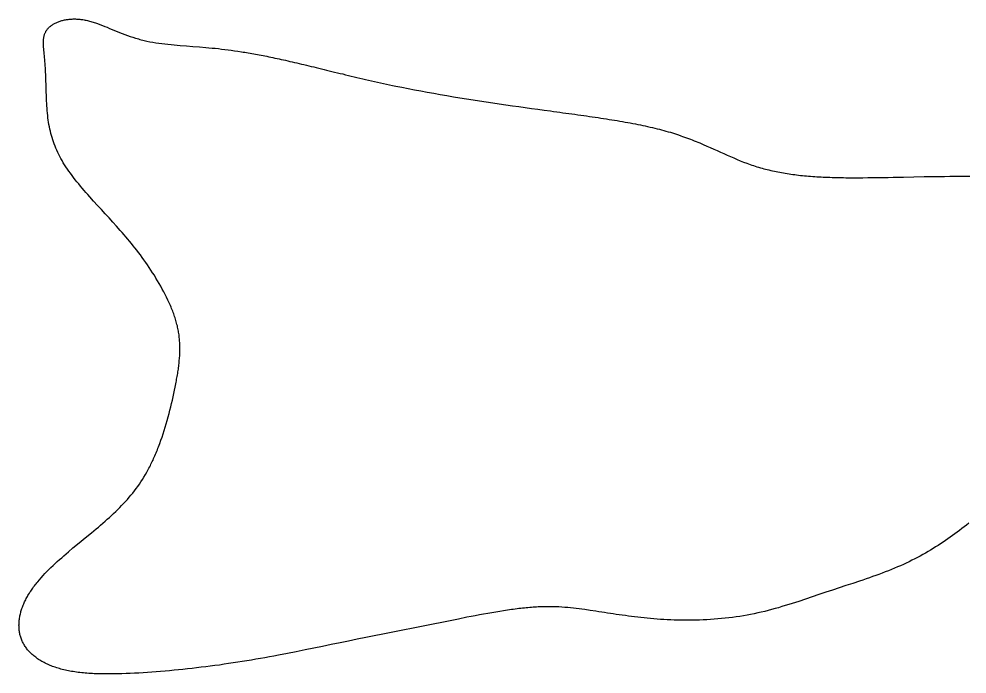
# Model space of a CAD drawing. Header units: millimetres. Extents: x -200 to 2020, y 1945 to 3719.
# Drawn here: x -200 to 910, y 1945 to 2712 of the extents above; entities that cross this region are included whole.
import ezdxf

# ---------------------------------------------------------------- set-up
doc = ezdxf.new("R2010")
doc.units = ezdxf.units.MM
doc.layers.add('198', color=7, linetype='Continuous')

msp = doc.modelspace()

# ---------------------------------------------------------------- linework, layer by layer
at = {"layer": '198', "elevation": 198}
msp.add_lwpolyline([(912.2, 2121.5), (909.5, 2119.4), (906.8, 2117.3), (904.1, 2115.2), (901.4, 2113.2), (898.7, 2111.1), (896, 2109.1), (893.2, 2107.1), (890.5, 2105.1), (887.7, 2103.2), (884.9, 2101.2), (882.1, 2099.3), (879.2, 2097.4), (876.3, 2095.5), (873.4, 2093.7), (870.5, 2091.9), (867.5, 2090.1), (864.5, 2088.3), (861.5, 2086.5), (858.4, 2084.8), (855.3, 2083.1), (852.1, 2081.4), (848.9, 2079.8), (845.7, 2078.1), (842.4, 2076.5), (839.1, 2074.9), (835.7, 2073.4), (832.3, 2071.8), (828.9, 2070.3), (825.4, 2068.8), (821.8, 2067.4), (818.2, 2065.9), (814.5, 2064.5), (810.9, 2063.1), (807.1, 2061.7), (803.4, 2060.3), (799.6, 2059), (795.8, 2057.6), (791.9, 2056.3), (788, 2055), (784.2, 2053.7), (776.3, 2051.1), (768.4, 2048.5), (752.6, 2043.3), (744.7, 2040.7), (736.8, 2038.1), (721.1, 2032.8), (713.2, 2030.1), (705.3, 2027.6), (701.4, 2026.3), (697.4, 2025.1), (693.4, 2023.9), (689.4, 2022.7), (685.4, 2021.6), (681.4, 2020.5), (677.4, 2019.4), (673.3, 2018.4), (669.2, 2017.4), (665.1, 2016.5), (661, 2015.6), (656.8, 2014.7), (652.6, 2013.9), (648.4, 2013.2), (644.2, 2012.5), (639.9, 2011.9), (635.6, 2011.3), (631.3, 2010.8), (627, 2010.3), (622.7, 2009.9), (618.4, 2009.5), (614.1, 2009.1), (609.8, 2008.8), (605.4, 2008.6), (601.1, 2008.4), (596.8, 2008.2), (592.6, 2008.1), (588.3, 2008), (584.1, 2008), (579.8, 2008), (575.6, 2008.1), (571.5, 2008.1), (567.4, 2008.2), (563.3, 2008.4), (559.2, 2008.6), (555.2, 2008.8), (551.3, 2009), (547.3, 2009.3), (543.4, 2009.6), (539.6, 2010), (535.8, 2010.3), (532, 2010.7), (528.3, 2011.1), (524.6, 2011.5), (520.9, 2012), (517.2, 2012.4), (513.6, 2012.9), (510.1, 2013.4), (506.5, 2013.9), (503, 2014.4), (499.5, 2014.9), (496, 2015.4), (492.6, 2015.9), (489.2, 2016.4), (485.8, 2017), (482.4, 2017.5), (479.1, 2018), (475.7, 2018.5), (469.1, 2019.5), (462.5, 2020.5), (459.3, 2020.9), (456, 2021.3), (452.6, 2021.7), (449.3, 2022.1), (445.9, 2022.4), (442.6, 2022.8), (439.2, 2023), (435.7, 2023.3), (432.2, 2023.5), (428.7, 2023.6), (425.1, 2023.7), (423.3, 2023.8), (421.4, 2023.8), (419.6, 2023.8), (417.7, 2023.8), (415.9, 2023.8), (414, 2023.7), (412.1, 2023.7), (410.1, 2023.6), (408.2, 2023.5), (406.2, 2023.4), (404.2, 2023.3), (402.2, 2023.2), (400.2, 2023), (398.1, 2022.9), (396.1, 2022.7), (394, 2022.5), (391.9, 2022.3), (389.8, 2022.1), (387.6, 2021.8), (385.5, 2021.6), (383.3, 2021.3), (381.1, 2021), (378.9, 2020.7), (376.6, 2020.4), (374.4, 2020.1), (372.1, 2019.8), (367.6, 2019.1), (363, 2018.4), (358.3, 2017.6), (353.6, 2016.8), (348.9, 2015.9), (344.1, 2015.1), (339.3, 2014.2), (334.4, 2013.3), (329.5, 2012.3), (324.6, 2011.4), (314.8, 2009.4), (304.9, 2007.4), (295.1, 2005.5), (285.2, 2003.5), (265.5, 1999.6), (245.8, 1995.7), (235.9, 1993.8), (226, 1991.8), (216.1, 1989.8), (206.1, 1987.8), (196.1, 1985.8), (186.1, 1983.7), (176, 1981.7), (165.8, 1979.5), (155.6, 1977.4), (145.4, 1975.3), (135.1, 1973.2), (124.7, 1971.1), (114.3, 1969.1), (103.9, 1967), (98.6, 1966), (93.4, 1965.1), (88.1, 1964.1), (82.8, 1963.2), (77.5, 1962.3), (72.2, 1961.4), (66.9, 1960.5), (61.5, 1959.6), (56.2, 1958.8), (50.9, 1958), (45.5, 1957.2), (40.2, 1956.4), (34.8, 1955.6), (29.4, 1954.9), (24.1, 1954.2), (18.7, 1953.5), (13.4, 1952.9), (8.1, 1952.2), (2.7, 1951.6), (-2.6, 1951), (-7.9, 1950.5), (-13.1, 1949.9), (-18.4, 1949.4), (-23.6, 1948.9), (-28.9, 1948.5), (-34.1, 1948), (-39.2, 1947.6), (-44.4, 1947.2), (-49.5, 1946.8), (-54.6, 1946.5), (-59.6, 1946.2), (-64.6, 1945.9), (-69.6, 1945.7), (-74.5, 1945.5), (-79.4, 1945.3), (-84.2, 1945.2), (-86.6, 1945.1), (-88.9, 1945.1), (-91.3, 1945.1), (-93.6, 1945.1), (-96, 1945.1), (-98.3, 1945.1), (-100.6, 1945.1), (-102.8, 1945.1), (-105.1, 1945.2), (-107.3, 1945.3), (-109.5, 1945.3), (-111.7, 1945.4), (-113.9, 1945.6), (-116.1, 1945.7), (-118.2, 1945.8), (-120.3, 1946), (-122.4, 1946.2), (-124.5, 1946.4), (-126.5, 1946.6), (-128.5, 1946.8), (-130.5, 1947), (-132.5, 1947.3), (-134.5, 1947.6), (-136.4, 1947.9), (-138.3, 1948.2), (-140.2, 1948.5), (-142, 1948.9), (-143.8, 1949.2), (-145.6, 1949.6), (-147.4, 1950), (-149.2, 1950.5), (-150.9, 1950.9), (-152.6, 1951.4), (-154.2, 1951.9), (-155.8, 1952.4), (-157.5, 1952.9), (-159, 1953.5), (-160.6, 1954), (-162.1, 1954.6), (-163.6, 1955.2), (-165, 1955.8), (-166.5, 1956.5), (-167.9, 1957.1), (-169.3, 1957.8), (-170.6, 1958.5), (-171.9, 1959.2), (-173.2, 1959.9), (-174.5, 1960.6), (-175.7, 1961.4), (-176.9, 1962.2), (-178.1, 1962.9), (-179.2, 1963.7), (-180.3, 1964.6), (-181.4, 1965.4), (-182.4, 1966.2), (-183.5, 1967.1), (-184.5, 1968), (-185.4, 1968.8), (-186.4, 1969.7), (-187.3, 1970.7), (-188.1, 1971.6), (-189, 1972.5), (-189.8, 1973.5), (-190.6, 1974.4), (-191.3, 1975.4), (-192, 1976.4), (-192.7, 1977.4), (-193.4, 1978.4), (-194, 1979.5), (-194.6, 1980.5), (-195.1, 1981.5), (-195.7, 1982.6), (-196.2, 1983.7), (-196.6, 1984.8), (-197.1, 1985.9), (-197.5, 1987), (-197.8, 1988.1), (-198.2, 1989.2), (-198.5, 1990.3), (-198.8, 1991.5), (-199, 1992.6), (-199.3, 1993.8), (-199.4, 1994.9), (-199.6, 1996.1), (-199.7, 1997.3), (-199.8, 1998.5), (-199.9, 1999.7), (-199.9, 2000.9), (-200, 2002.1), (-199.9, 2003.3), (-199.9, 2004.5), (-199.8, 2005.7), (-199.7, 2006.9), (-199.6, 2008.2), (-199.4, 2009.4), (-199.3, 2010.6), (-199, 2011.9), (-198.8, 2013.1), (-198.5, 2014.4), (-198.2, 2015.6), (-197.9, 2016.9), (-197.6, 2018.1), (-197.2, 2019.4), (-196.8, 2020.7), (-196.4, 2021.9), (-195.9, 2023.2), (-195.5, 2024.4), (-195, 2025.7), (-194.4, 2027), (-193.9, 2028.2), (-193.3, 2029.5), (-192.7, 2030.7), (-192.1, 2032), (-191.4, 2033.3), (-190.8, 2034.5), (-190.1, 2035.8), (-189.4, 2037), (-188.6, 2038.3), (-187.8, 2039.5), (-187.1, 2040.7), (-186.2, 2042), (-185.4, 2043.2), (-184.6, 2044.4), (-183.7, 2045.7), (-182.8, 2046.9), (-181.9, 2048.1), (-180.9, 2049.3), (-180, 2050.5), (-179, 2051.8), (-178, 2053), (-176, 2055.4), (-173.9, 2057.8), (-171.7, 2060.2), (-169.5, 2062.6), (-167.2, 2064.9), (-164.9, 2067.3), (-162.5, 2069.6), (-160, 2072), (-157.6, 2074.3), (-155.1, 2076.6), (-152.5, 2078.9), (-149.9, 2081.2), (-147.3, 2083.5), (-144.7, 2085.8), (-142, 2088), (-136.7, 2092.6), (-131.3, 2097), (-120.5, 2106), (-115.1, 2110.4), (-109.7, 2114.9), (-107, 2117.1), (-104.4, 2119.3), (-101.8, 2121.6), (-99.2, 2123.8), (-96.6, 2126.1), (-94.1, 2128.4), (-91.6, 2130.6), (-89.1, 2132.9), (-86.7, 2135.2), (-84.3, 2137.6), (-82, 2139.9), (-79.7, 2142.2), (-77.4, 2144.6), (-75.2, 2147), (-73, 2149.4), (-70.9, 2151.9), (-68.8, 2154.3), (-66.8, 2156.8), (-64.8, 2159.4), (-62.8, 2162), (-60.9, 2164.6), (-59, 2167.3), (-57.2, 2170), (-55.4, 2172.7), (-53.6, 2175.6), (-51.9, 2178.5), (-50.2, 2181.4), (-49.4, 2182.9), (-48.6, 2184.4), (-47.8, 2185.9), (-46.9, 2187.5), (-46.1, 2189.1), (-45.4, 2190.6), (-44.6, 2192.2), (-43.8, 2193.9), (-43, 2195.5), (-42.3, 2197.2), (-41.5, 2198.8), (-40.8, 2200.5), (-40, 2202.2), (-39.3, 2204), (-38.6, 2205.7), (-37.9, 2207.5), (-37.2, 2209.3), (-36.5, 2211.1), (-35.1, 2214.8), (-33.8, 2218.6), (-32.4, 2222.4), (-31.2, 2226.2), (-29.9, 2230.1), (-28.7, 2234), (-27.5, 2237.9), (-26.4, 2241.9), (-25.3, 2245.9), (-24.2, 2249.8), (-23.2, 2253.8), (-22.2, 2257.8), (-21.2, 2261.7), (-20.3, 2265.6), (-19.4, 2269.5), (-18.6, 2273.3), (-17.8, 2277.1), (-17, 2280.9), (-16.6, 2282.7), (-16.3, 2284.5), (-15.9, 2286.4), (-15.6, 2288.2), (-15.3, 2289.9), (-15, 2291.7), (-14.7, 2293.4), (-14.4, 2295.2), (-14.1, 2296.9), (-13.8, 2298.6), (-13.6, 2300.2), (-13.3, 2301.9), (-13.1, 2303.5), (-12.9, 2305.2), (-12.7, 2306.8), (-12.5, 2308.4), (-12.2, 2311.6), (-11.9, 2314.7), (-11.7, 2317.8), (-11.6, 2320.9), (-11.5, 2323.9), (-11.5, 2327), (-11.5, 2328.5), (-11.5, 2330), (-11.6, 2331.5), (-11.7, 2333), (-11.8, 2334.5), (-11.9, 2336), (-12, 2337.4), (-12.2, 2338.9), (-12.4, 2340.4), (-12.5, 2341.9), (-12.8, 2343.4), (-13, 2344.9), (-13.3, 2346.4), (-13.6, 2347.9), (-13.9, 2349.4), (-14.2, 2351), (-14.5, 2352.5), (-14.9, 2354), (-15.3, 2355.5), (-15.7, 2357.1), (-16.2, 2358.6), (-16.6, 2360.2), (-17.1, 2361.8), (-17.7, 2363.3), (-18.2, 2364.9), (-18.8, 2366.5), (-19.3, 2368.1), (-19.9, 2369.7), (-20.6, 2371.3), (-21.2, 2372.9), (-21.9, 2374.5), (-22.6, 2376.1), (-24, 2379.4), (-25.5, 2382.6), (-27, 2385.9), (-28.7, 2389.1), (-30.3, 2392.4), (-32.1, 2395.6), (-33.9, 2398.8), (-35.7, 2402.1), (-37.6, 2405.3), (-39.5, 2408.4), (-41.4, 2411.6), (-43.4, 2414.7), (-45.4, 2417.8), (-47.4, 2420.8), (-49.5, 2423.8), (-51.5, 2426.8), (-53.6, 2429.7), (-55.7, 2432.6), (-57.8, 2435.4), (-59.8, 2438.2), (-62, 2440.9), (-64.1, 2443.6), (-66.2, 2446.3), (-68.3, 2448.9), (-70.4, 2451.5), (-72.6, 2454.1), (-74.7, 2456.6), (-76.9, 2459.1), (-79.1, 2461.6), (-81.3, 2464.1), (-85.6, 2469), (-90.1, 2473.9), (-94.5, 2478.8), (-99, 2483.7), (-103.5, 2488.6), (-108.1, 2493.5), (-112.6, 2498.5), (-117.1, 2503.5), (-119.3, 2506), (-121.5, 2508.5), (-123.6, 2511), (-125.8, 2513.5), (-127.9, 2516), (-130, 2518.5), (-132, 2521), (-134, 2523.5), (-135.9, 2526), (-137.8, 2528.5), (-139.7, 2531), (-141.5, 2533.5), (-143.2, 2536), (-144.9, 2538.4), (-146.5, 2540.9), (-148, 2543.3), (-149.4, 2545.8), (-150.8, 2548.2), (-152.1, 2550.6), (-153.4, 2553.1), (-154.5, 2555.5), (-155.7, 2557.9), (-156.7, 2560.4), (-157.7, 2562.8), (-158.7, 2565.3), (-159.6, 2567.7), (-160.4, 2570.2), (-161.2, 2572.7), (-161.9, 2575.2), (-162.6, 2577.7), (-163.2, 2580.3), (-163.8, 2582.8), (-164.3, 2585.4), (-164.8, 2588), (-165.2, 2590.7), (-165.6, 2593.3), (-166, 2596), (-166.3, 2598.8), (-166.6, 2601.5), (-166.8, 2604.3), (-167.1, 2607.1), (-167.2, 2610), (-167.4, 2612.8), (-167.6, 2615.7), (-167.8, 2621.4), (-168, 2627.1), (-168.2, 2632.8), (-168.2, 2635.6), (-168.3, 2638.3), (-168.4, 2641.1), (-168.5, 2643.8), (-168.6, 2646.5), (-168.7, 2649.2), (-168.8, 2651.8), (-168.9, 2654.3), (-169.1, 2656.8), (-169.3, 2659.3), (-169.5, 2661.7), (-169.7, 2664), (-170, 2666.3), (-170.2, 2668.5), (-170.4, 2670.6), (-170.6, 2672.8), (-170.8, 2674.8), (-171, 2676.8), (-171.2, 2678.7), (-171.3, 2680.6), (-171.3, 2682.4), (-171.3, 2683.3), (-171.3, 2684.2), (-171.3, 2685.1), (-171.3, 2685.9), (-171.2, 2686.8), (-171.1, 2687.6), (-171.1, 2688.4), (-170.9, 2689.2), (-170.8, 2690), (-170.7, 2690.8), (-170.5, 2691.6), (-170.3, 2692.3), (-170.1, 2693.1), (-169.9, 2693.8), (-169.6, 2694.5), (-169.3, 2695.2), (-169, 2695.9), (-168.6, 2696.6), (-168.3, 2697.3), (-167.9, 2698), (-167.4, 2698.6), (-167, 2699.2), (-166.5, 2699.9), (-165.9, 2700.5), (-165.4, 2701.1), (-164.8, 2701.7), (-164.2, 2702.2), (-163.5, 2702.8), (-162.8, 2703.3), (-162.1, 2703.9), (-161.4, 2704.4), (-160.7, 2704.9), (-159.9, 2705.4), (-159.1, 2705.9), (-158.3, 2706.3), (-157.4, 2706.8), (-156.5, 2707.2), (-155.6, 2707.6), (-154.7, 2708), (-153.8, 2708.3), (-152.8, 2708.7), (-151.8, 2709), (-150.8, 2709.3), (-149.8, 2709.6), (-148.8, 2709.9), (-147.7, 2710.2), (-146.6, 2710.4), (-145.5, 2710.6), (-144.4, 2710.8), (-143.3, 2711), (-142.2, 2711.1), (-141, 2711.3), (-139.9, 2711.4), (-138.7, 2711.5), (-137.5, 2711.5), (-136.3, 2711.6), (-135.1, 2711.6), (-133.8, 2711.6), (-132.6, 2711.5), (-131.4, 2711.5), (-130.1, 2711.4), (-128.8, 2711.3), (-127.6, 2711.1), (-126.3, 2711), (-125, 2710.8), (-123.7, 2710.6), (-122.4, 2710.3), (-121.1, 2710.1), (-119.8, 2709.8), (-118.5, 2709.4), (-117.2, 2709.1), (-115.9, 2708.7), (-114.5, 2708.3), (-113.2, 2707.9), (-111.9, 2707.5), (-110.5, 2707.1), (-107.8, 2706.1), (-105.1, 2705.1), (-102.3, 2704), (-99.5, 2702.9), (-96.7, 2701.8), (-93.8, 2700.6), (-90.9, 2699.4), (-88, 2698.2), (-85, 2697), (-82.1, 2695.8), (-79, 2694.6), (-76, 2693.5), (-72.9, 2692.3), (-69.7, 2691.2), (-66.6, 2690.1), (-63.3, 2689.1), (-61.7, 2688.6), (-60.1, 2688.2), (-58.4, 2687.7), (-56.8, 2687.3), (-55.1, 2686.9), (-53.5, 2686.5), (-50.1, 2685.7), (-46.7, 2685), (-43.2, 2684.4), (-39.7, 2683.8), (-36.2, 2683.3), (-32.7, 2682.8), (-29.1, 2682.4), (-25.5, 2682), (-21.9, 2681.6), (-18.3, 2681.2), (-14.6, 2680.9), (-11, 2680.6), (-3.6, 2680), (3.8, 2679.5), (11.3, 2678.9), (18.7, 2678.3), (22.4, 2678), (26.1, 2677.6), (29.8, 2677.3), (33.6, 2676.9), (37.3, 2676.4), (41.1, 2676), (44.9, 2675.5), (48.7, 2675), (52.6, 2674.4), (56.5, 2673.9), (60.5, 2673.3), (62.5, 2672.9), (64.5, 2672.6), (66.6, 2672.3), (68.6, 2671.9), (70.7, 2671.6), (72.8, 2671.2), (74.9, 2670.8), (77.1, 2670.4), (79.2, 2670), (81.4, 2669.6), (83.6, 2669.2), (85.9, 2668.8), (88.1, 2668.3), (90.4, 2667.9), (92.7, 2667.4), (95.1, 2666.9), (97.4, 2666.4), (99.8, 2665.9), (102.2, 2665.4), (104.7, 2664.9), (107.2, 2664.3), (109.7, 2663.8), (112.2, 2663.2), (114.8, 2662.6), (117.4, 2662), (120, 2661.4), (122.7, 2660.8), (125.4, 2660.1), (128.2, 2659.5), (131, 2658.8), (133.8, 2658.2), (136.6, 2657.5), (139.5, 2656.8), (142.4, 2656.1), (145.3, 2655.4), (148.2, 2654.7), (151.2, 2653.9), (154.2, 2653.2), (157.3, 2652.5), (160.3, 2651.7), (163.4, 2651), (166.6, 2650.2), (169.7, 2649.5), (172.9, 2648.7), (176.1, 2647.9), (179.3, 2647.2), (182.6, 2646.4), (185.8, 2645.6), (189.1, 2644.8), (192.5, 2644), (195.8, 2643.2), (199.2, 2642.5), (202.6, 2641.7), (206, 2640.9), (209.4, 2640.1), (212.9, 2639.3), (216.4, 2638.5), (219.9, 2637.8), (223.4, 2637), (226.9, 2636.2), (230.5, 2635.4), (234, 2634.7), (237.6, 2633.9), (241.2, 2633.1), (248.5, 2631.6), (255.9, 2630.2), (263.3, 2628.7), (270.7, 2627.3), (278.2, 2625.9), (285.8, 2624.6), (293.4, 2623.2), (301, 2621.9), (308.7, 2620.6), (316.4, 2619.4), (324.1, 2618.1), (331.8, 2616.9), (339.5, 2615.7), (347.2, 2614.6), (354.9, 2613.4), (362.5, 2612.3), (370.2, 2611.2), (377.8, 2610.1), (385.4, 2609), (392.9, 2607.9), (400.4, 2606.9), (407.8, 2605.9), (415.2, 2604.9), (422.5, 2603.9), (426.1, 2603.4), (429.7, 2602.9), (433.3, 2602.4), (436.9, 2601.9), (440.5, 2601.4), (444, 2600.9), (447.5, 2600.5), (451, 2600), (454.4, 2599.5), (457.9, 2599), (461.3, 2598.5), (464.7, 2598.1), (468.1, 2597.6), (471.4, 2597.1), (474.8, 2596.6), (478.1, 2596.1), (481.4, 2595.6), (484.6, 2595.1), (487.9, 2594.6), (491.1, 2594.1), (494.3, 2593.6), (497.4, 2593.1), (500.6, 2592.6), (503.7, 2592), (506.8, 2591.5), (509.9, 2591), (512.9, 2590.4), (515.9, 2589.9), (518.9, 2589.3), (521.8, 2588.7), (524.8, 2588.2), (527.7, 2587.6), (530.6, 2587), (533.4, 2586.4), (536.2, 2585.8), (539, 2585.1), (541.8, 2584.5), (544.5, 2583.8), (547.2, 2583.2), (549.9, 2582.5), (552.5, 2581.8), (555.1, 2581.1), (557.7, 2580.4), (560.2, 2579.7), (562.8, 2579), (565.3, 2578.2), (567.7, 2577.4), (570.1, 2576.6), (572.5, 2575.9), (574.9, 2575), (577.2, 2574.2), (579.5, 2573.4), (581.8, 2572.6), (584.1, 2571.7), (586.3, 2570.9), (588.5, 2570), (590.7, 2569.1), (592.9, 2568.2), (595.1, 2567.4), (597.2, 2566.5), (601.4, 2564.7), (605.5, 2562.9), (609.6, 2561.1), (613.6, 2559.3), (617.6, 2557.5), (621.6, 2555.7), (625.5, 2554), (629.3, 2552.2), (633.2, 2550.5), (637, 2548.9), (640.9, 2547.2), (644.7, 2545.7), (648.6, 2544.1), (652.4, 2542.7), (654.4, 2542), (656.3, 2541.3), (658.3, 2540.6), (660.3, 2540), (662.2, 2539.3), (664.2, 2538.7), (666.2, 2538.1), (668.2, 2537.5), (670.2, 2537), (672.2, 2536.4), (674.3, 2535.9), (676.3, 2535.4), (678.3, 2534.9), (680.4, 2534.4), (682.5, 2533.9), (684.6, 2533.5), (686.7, 2533), (688.8, 2532.6), (690.9, 2532.2), (693.1, 2531.8), (695.2, 2531.4), (697.4, 2531.1), (699.6, 2530.7), (701.8, 2530.4), (704, 2530), (706.2, 2529.7), (708.5, 2529.4), (710.7, 2529.2), (713, 2528.9), (715.3, 2528.6), (717.6, 2528.4), (720, 2528.2), (722.3, 2527.9), (724.7, 2527.7), (727.1, 2527.5), (729.5, 2527.3), (732, 2527.2), (734.4, 2527), (736.9, 2526.9), (739.4, 2526.7), (741.9, 2526.6), (744.5, 2526.5), (747, 2526.4), (749.6, 2526.3), (752.2, 2526.2), (754.9, 2526.1), (757.5, 2526), (760.2, 2526), (762.9, 2525.9), (765.6, 2525.9), (768.4, 2525.8), (771.2, 2525.8), (774, 2525.8), (776.8, 2525.8), (779.6, 2525.8), (782.4, 2525.8), (788.2, 2525.8), (794, 2525.9), (799.8, 2525.9), (805.7, 2526), (811.7, 2526.1), (817.7, 2526.2), (823.7, 2526.3), (835.8, 2526.6), (847.9, 2526.8), (860, 2527.1), (866.1, 2527.2), (872.1, 2527.3), (878.1, 2527.4), (884, 2527.4), (890, 2527.5), (895.9, 2527.5), (901.7, 2527.5), (907.5, 2527.5), (913.3, 2527.6)], dxfattribs=at)

doc.saveas('drawing.dxf')
